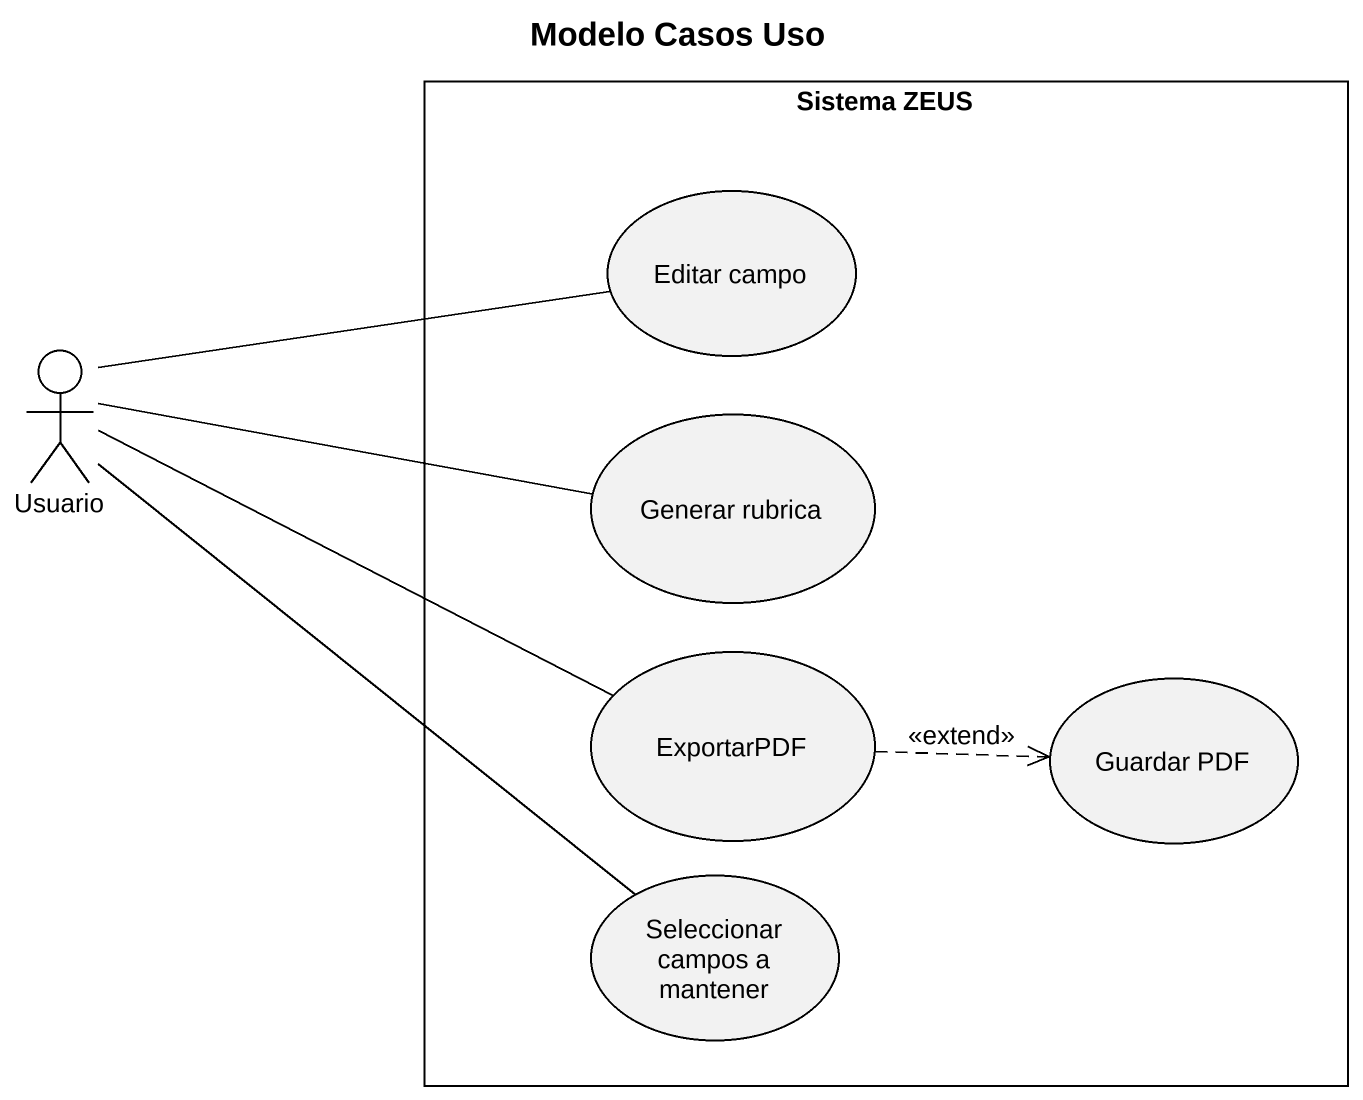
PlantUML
@startuml
title Modelo Casos Uso
rectangle "Sistema ZEUS" as Sistema_ZEUS #FFFFFF {
  usecase "Editar campo" as Editar_campo
  usecase "Generar rubrica" as Generar_rubrica
  usecase ExportarPDF
  usecase "Guardar PDF" as Guardar_PDF
  usecase "Seleccionar campos a mantener" as Seleccionar_campos_a
}
actor Usuario
Usuario -right- Editar_campo
Usuario -right- Generar_rubrica
Usuario -right- ExportarPDF
Usuario -- Seleccionar_campos_a
ExportarPDF .right.> Guardar_PDF : <<extend>>
@enduml
